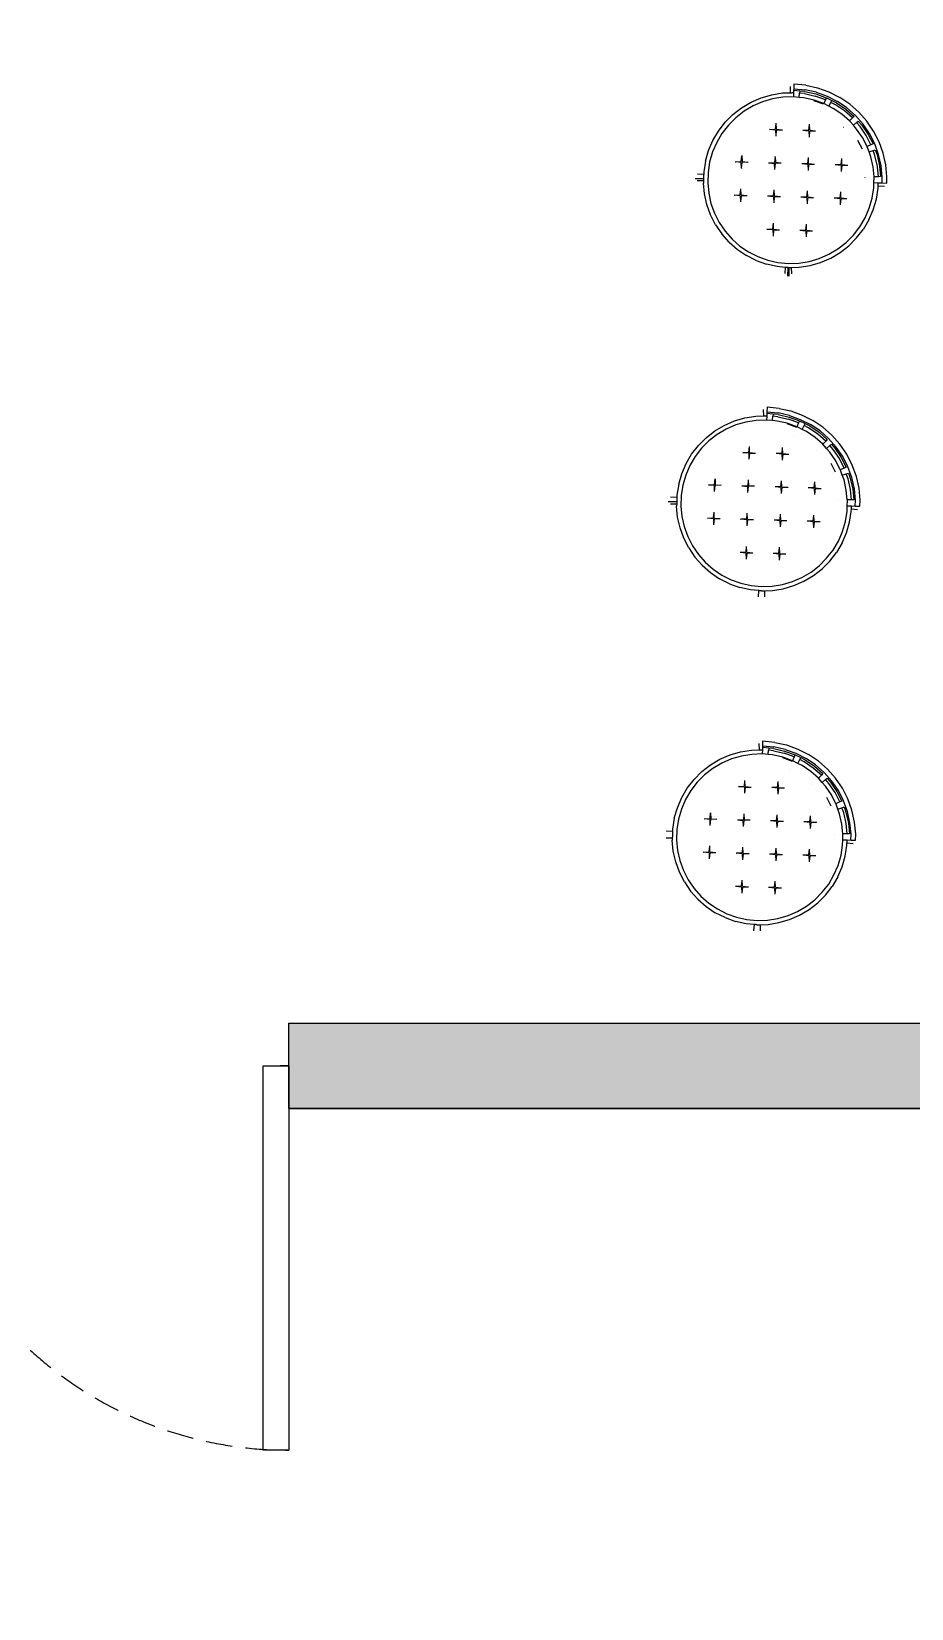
# Model space of a CAD drawing. Header units: millimetres. Extents: x -1966 to 205283, y -140015 to 7000.
# Drawn here: x 130923 to 132984, y -18510 to -14818 of the extents above; entities that cross this region are included whole.
import ezdxf

# ---------------------------------------------------------------- set-up
doc = ezdxf.new("R2010")
doc.units = ezdxf.units.MM
doc.header["$LTSCALE"] = 1000
doc.linetypes.add('HIDDEN4', pattern=[0.09375, 0.0625, -0.03125])
doc.layers.add('草图平面 03', color=7, linetype='Continuous')

# ---------------------------------------------------------------- blocks, each defined once
blk = doc.blocks.new('door-900')
blk.add_line((83036.3, -36717.7), (83056.3, -36717.7))
blk.add_lwpolyline([(83036.3, -35817.7), (83096.3, -35817.7), (83096.3, -36717.7), (83036.3, -36717.7)], close=True)
at = {"linetype": 'HIDDEN4'}
blk.add_arc((83036.3, -36717.7), 900, 0, 90, dxfattribs=at)

msp = doc.modelspace()

# ---------------------------------------------------------------- hatches: boundary and pattern name
h = msp.add_hatch()
h.set_pattern_fill('ANGLE', color=256)
h.set_pattern_definition([(0, (9325.0154, 0), (0, 3.4925), [2.54, -0.9525]), (90, (9325.0154, 0), (-3.4925, 2e-16), [2.54, -0.9525])])
h.paths.add_polyline_path([(123206.5, -24253.5), (122249, -22238.5), (122120.2, -22433.5), (123025.8, -24339.3), (123833.6, -26039.3), (124060, -26039.3), (124060, -25839.3), (123960, -25839.3)])
h.paths.add_polyline_path([(125598.4, -17339.3), (130625.8, -17339.3), (130625.8, -17139.5), (125270.3, -17139.3, -0.296365), (125075.4, -20839.3), (125319.2, -20839.3), (127525.8, -20839.3), (127525.8, -20639.3), (125443.5, -20639.3, 0.242962)])
h.paths.add_polyline_path([(129125.8, -20639.3), (128425.8, -20639.3), (128425.8, -20839.3), (128925.8, -20839.3), (128925.8, -20939.3), (129125.8, -20939.3)])
h.paths.add_polyline_path([(135025.8, -17039.3), (134825.8, -17039.3), (134825.8, -17139.3), (133685.8, -17139.3), (133685.8, -17199.3), (133625.8, -17199.3), (133625.8, -17139.3), (131525.8, -17139.3), (131525.8, -17339.3), (135025.8, -17339.3)])
h.paths.add_polyline_path([(120990.7, -15281.6), (123425.7, -12039.3), (123325.8, -11839.3), (120307.4, -15858.4), (120363.5, -15941.2), (120419.5, -16024, -0.002425), (120446.9, -16005.7)])
h.paths.add_polyline_path([(123525.7, -11839.3), (123425.7, -11839.3), (123325.8, -11839.3), (123425.7, -12039.3), (123525.7, -12039.3)])
h.paths.add_polyline_path([(135025.8, -11839.3), (134725.8, -11839.3), (134725.8, -12039.3), (134825.8, -12039.3), (134825.8, -12139.3), (135025.8, -12139.3)])

# ---------------------------------------------------------------- linework, layer by layer
for p, q in [((132700.8, -14960.9), (132700.7, -14946.2)), ((132708.2, -14951.6), (132708.1, -14955.5)), ((132708.5, -14940.9), (132708.2, -14951.6)), ((132708.2, -14951.6), (132735, -14954.1)), ((132708.5, -14940.7), (132708.5, -14940.9)), ((132736.7, -14943.3), (132708.5, -14940.7)), ((132736.7, -14943.3), (132764.3, -14949.4)), ((132764.3, -14949.4), (132790.8, -14959)), ((132586.3, -14996.2), (132608.5, -14983)), ((132608.5, -14983), (132632.1, -14972.8)), ((132635.5, -14982.2), (132613, -14991.9)), ((132632.1, -14972.8), (132656.8, -14965.6)), ((132659, -14975.3), (132635.5, -14982.2)), ((132656.8, -14965.6), (132682.2, -14961.5)), ((132683.2, -14971.5), (132659, -14975.3)), ((132682.2, -14961.5), (132700.8, -14960.9)), ((132707.6, -14970.7), (132683.2, -14971.5)), ((132700.8, -14960.9), (132701, -14960.9)), ((132701, -14960.9), (132701.7, -14960.9)), ((132701.7, -14960.9), (132702.8, -14960.8)), ((132702.8, -14960.8), (132704.2, -14960.8)), ((132704.2, -14960.8), (132705.8, -14960.7)), ((132705.8, -14960.7), (132707.9, -14960.7)), ((132707.9, -14960.7), (132707.6, -14970.7)), ((132721.2, -14971.9), (132707.6, -14970.7)), ((132708.1, -14955.5), (132707.9, -14960.7)), ((132722.7, -14956.9), (132708.1, -14955.5)), ((132721.2, -14971.9), (132722.2, -14962)), ((132732, -14972.9), (132721.2, -14971.9)), ((132722.7, -14956.9), (132722.2, -14962)), ((132733.6, -14963.1), (132722.2, -14962)), ((132734.4, -14958), (132722.7, -14956.9)), ((132755.9, -14978.3), (132732, -14972.9)), ((132733.6, -14963.1), (132758.7, -14968.6)), ((132734.4, -14958), (132760.1, -14963.7)), ((132761.2, -14960), (132735, -14954.1)), ((132778.4, -14987.9), (132755.5, -14979.7)), ((132778.6, -14986.4), (132755.9, -14978.3)), ((132782.6, -14977.2), (132758.7, -14968.6)), ((132760.1, -14963.7), (132784.6, -14972.5)), ((132761.2, -14960), (132786.5, -14969.1)), ((132782.6, -14977.2), (132778.6, -14986.4)), ((132779, -14986.5), (132778.6, -14986.4)), ((132790.8, -14992.5), (132779, -14986.5)), ((132784.6, -14972.5), (132782.6, -14977.2)), ((132784.6, -14972.5), (132785, -14972.6)), ((132785, -14972.6), (132797.7, -14979.1)), ((132786.5, -14969.1), (132810.5, -14981.2)), ((132790.8, -14959), (132816, -14971.8)), ((132790.8, -14992.5), (132795.4, -14983.7)), ((132795.4, -14983.7), (132797.7, -14979.1)), ((132805.9, -14989), (132795.4, -14983.7)), ((132797.7, -14979.1), (132808.5, -14984.6)), ((132827.2, -15003.4), (132805.9, -14989)), ((132808.5, -14984.6), (132830.3, -14999.4)), ((132832.7, -14996.3), (132810.5, -14981.2)), ((132839.4, -14987.6), (132816, -14971.8)), ((132860.6, -15006.3), (132839.4, -14987.6)), ((132547.8, -15030.2), (132566, -15012)), ((132572.6, -15019.5), (132555.3, -15036.8)), ((132566, -15012), (132586.3, -14996.2)), ((132591.9, -15004.4), (132572.6, -15019.5)), ((132613, -14991.9), (132591.9, -15004.4)), ((132771.6, -15005.9), (132771.6, -15006)), ((132800.8, -14997.6), (132790.8, -14992.5)), ((132821.1, -15011.4), (132800.8, -14997.6)), ((132838.9, -15027.1), (132821.1, -15011.4)), ((132846, -15020), (132827.2, -15003.4)), ((132830.3, -14999.4), (132849.6, -15016.3)), ((132852.9, -15014.1), (132832.7, -14996.3)), ((132846, -15020), (132838.9, -15027.1)), ((132849.6, -15016.3), (132846, -15020)), ((132870.7, -15034.2), (132852.9, -15014.1)), ((132879.4, -15027.5), (132860.6, -15006.3)), ((132519, -15072.7), (132532, -15050.6)), ((132540.3, -15056.2), (132527.9, -15077.3)), ((132532, -15050.6), (132547.8, -15030.2)), ((132555.3, -15036.8), (132540.3, -15056.2)), ((132652, -15047), (132651.7, -15047)), ((132652, -15047), (132665.7, -15046.4)), ((132665.6, -15048.4), (132652, -15047)), ((132665.6, -15048.4), (132666.2, -15062.5)), ((132665.7, -15046.4), (132667.1, -15032.8)), ((132667.6, -15048.5), (132666.2, -15062.5)), ((132667.1, -15032.8), (132667.1, -15032.5)), ((132667.7, -15046.5), (132667.1, -15032.8)), ((132667.6, -15048.5), (132681.3, -15047.9)), ((132667.7, -15046.5), (132681.3, -15047.9)), ((132681.3, -15047.9), (132681.7, -15047.9)), ((132730, -15049.4), (132729.6, -15049.4)), ((132743.7, -15048.8), (132730, -15049.4)), ((132743.6, -15050.8), (132730, -15049.4)), ((132743.6, -15050.8), (132744.2, -15064.5)), ((132743.7, -15048.8), (132745.1, -15035.2)), ((132745.6, -15050.8), (132744.2, -15064.5)), ((132745.1, -15035.2), (132745.1, -15034.8)), ((132745.7, -15048.8), (132745.1, -15035.2)), ((132745.6, -15050.8), (132759.3, -15050.3)), ((132745.7, -15048.8), (132759.3, -15050.3)), ((132759.3, -15050.3), (132759.6, -15050.3)), ((132825.3, -15042.6), (132825.2, -15042.7)), ((132839.5, -15027.5), (132838.9, -15027.1)), ((132848, -15037.2), (132839.5, -15027.5)), ((132848, -15037.2), (132855.5, -15030.6)), ((132855.7, -15045.9), (132848, -15037.2)), ((132855.5, -15030.6), (132859.4, -15027.2)), ((132863.6, -15039.7), (132855.5, -15030.6)), ((132869.5, -15066.1), (132855.7, -15045.9)), ((132859.4, -15027.2), (132867.6, -15036.6)), ((132878.1, -15061), (132863.6, -15039.7)), ((132867.6, -15036.6), (132882.5, -15058.4)), ((132885.8, -15056.4), (132870.7, -15034.2)), ((132889.3, -15083), (132878.1, -15061)), ((132895.3, -15050.8), (132879.4, -15027.5)), ((132882.5, -15058.4), (132894, -15080.9)), ((132898.1, -15080.3), (132885.8, -15056.4)), ((132908.1, -15076), (132895.3, -15050.8)), ((132501.6, -15121.1), (132508.8, -15096.4)), ((132508.8, -15096.4), (132519, -15072.7)), ((132518.2, -15099.7), (132511.4, -15123.3)), ((132527.9, -15077.3), (132518.2, -15099.7)), ((132744.2, -15064.5), (132744.2, -15064.8)), ((132869.2, -15092.8), (132858.8, -15072.4)), ((132861.7, -15096.4), (132861.7, -15096.5)), ((132880.1, -15087), (132869.5, -15066.1)), ((132889.3, -15083), (132880.1, -15087)), ((132880.6, -15087.9), (132880.1, -15087)), ((132884.9, -15099.7), (132880.6, -15087.9)), ((132884.9, -15099.7), (132894.3, -15096.4)), ((132888.9, -15110.9), (132884.9, -15099.7)), ((132894, -15080.9), (132889.3, -15083)), ((132894.3, -15096.4), (132899.1, -15094.6)), ((132898.5, -15108.1), (132894.3, -15096.4)), ((132907.2, -15105.6), (132898.1, -15080.3)), ((132899.1, -15094.6), (132903.5, -15106.7)), ((132917.7, -15102.5), (132908.1, -15076)), ((132501.6, -15121.1), (132497.6, -15146.5)), ((132511.4, -15123.3), (132507.6, -15147.5)), ((132571.4, -15122.6), (132571.7, -15122.6)), ((132571.7, -15122.6), (132585.4, -15122)), ((132585.3, -15124), (132571.7, -15122.6)), ((132585.9, -15137.7), (132585.3, -15124)), ((132585.4, -15122), (132586.8, -15108.4)), ((132585.9, -15137.7), (132587.3, -15124.1)), ((132585.9, -15137.7), (132585.9, -15138.1)), ((132586.8, -15108.1), (132586.8, -15108.4)), ((132586.8, -15108.4), (132587.4, -15122.1)), ((132601, -15123.5), (132587.3, -15124.1)), ((132587.4, -15122.1), (132601, -15123.5)), ((132601, -15123.5), (132601.3, -15123.5)), ((132649.3, -15125), (132649.7, -15125)), ((132649.7, -15125), (132663.3, -15124.4)), ((132649.7, -15125), (132663.3, -15126.4)), ((132664.8, -15110.8), (132663.3, -15124.4)), ((132663.9, -15140.1), (132663.3, -15126.4)), ((132663.9, -15140.1), (132665.3, -15126.5)), ((132664.8, -15110.8), (132664.8, -15110.4)), ((132664.8, -15110.8), (132665.3, -15124.5)), ((132679, -15125.9), (132665.3, -15124.5)), ((132679, -15125.9), (132665.3, -15126.5)), ((132679.3, -15125.9), (132679, -15125.9)), ((132727.6, -15127.3), (132727.3, -15127.3)), ((132741.3, -15126.8), (132727.6, -15127.3)), ((132741.3, -15128.8), (132727.6, -15127.3)), ((132741.3, -15126.8), (132742.7, -15113.1)), ((132741.3, -15128.8), (132741.8, -15142.4)), ((132743.3, -15128.8), (132741.8, -15142.4)), ((132742.7, -15113.1), (132742.7, -15112.8)), ((132743.3, -15126.8), (132742.7, -15113.1)), ((132743.3, -15126.8), (132756.9, -15128.2)), ((132743.3, -15128.8), (132756.9, -15128.2)), ((132756.9, -15128.2), (132757.3, -15128.2)), ((132805.6, -15129.7), (132805.3, -15129.7)), ((132819.3, -15129.1), (132805.6, -15129.7)), ((132819.2, -15131.1), (132805.6, -15129.7)), ((132819.2, -15131.1), (132819.8, -15144.8)), ((132819.3, -15129.1), (132820.7, -15115.5)), ((132821.2, -15131.2), (132819.8, -15144.8)), ((132820.7, -15115.5), (132820.7, -15115.1)), ((132821.3, -15129.2), (132820.7, -15115.5)), ((132821.2, -15131.2), (132834.9, -15130.6)), ((132821.3, -15129.2), (132834.9, -15130.6)), ((132834.9, -15130.6), (132835.2, -15130.6)), ((132894.3, -15134.8), (132888.9, -15110.9)), ((132896.5, -15157.9), (132894.3, -15134.8)), ((132904.2, -15133.3), (132898.5, -15108.1)), ((132903.5, -15106.7), (132909.3, -15132.5)), ((132906.5, -15157.5), (132904.2, -15133.3)), ((132913.1, -15131.8), (132907.2, -15105.6)), ((132909.3, -15132.5), (132911.6, -15157.3)), ((132915.6, -15158.6), (132913.1, -15131.8)), ((132923.9, -15130.1), (132917.7, -15102.5)), ((132926.6, -15158.2), (132923.9, -15130.1)), ((132477.4, -15161.6), (132497.2, -15161.5)), ((132482.3, -15166.6), (132497, -15166.5)), ((132497.5, -15152.3), (132482.8, -15151.3)), ((132497, -15166.5), (132496.8, -15172.3)), ((132499.3, -15197.9), (132496.8, -15172.3)), ((132497.1, -15164.5), (132497, -15165.6)), ((132497, -15165.6), (132497, -15166.3)), ((132497, -15166.3), (132497, -15166.5)), ((132497.2, -15161.5), (132497.1, -15163.1)), ((132497.1, -15163.1), (132497.1, -15164.5)), ((132497.3, -15157.3), (132497.2, -15161.5)), ((132497.4, -15154.3), (132497.3, -15155.7)), ((132497.3, -15155.7), (132497.3, -15157.3)), ((132497.5, -15152.3), (132497.4, -15152.5)), ((132497.4, -15152.5), (132497.4, -15153.2)), ((132497.4, -15153.2), (132497.4, -15154.3)), ((132497.6, -15146.5), (132497.5, -15152.3)), ((132507.6, -15147.5), (132506.8, -15171.9)), ((132506.8, -15171.9), (132509.2, -15196.3)), ((132663.9, -15140.4), (132663.9, -15140.1)), ((132741.8, -15142.4), (132741.8, -15142.8)), ((132819.8, -15144.8), (132819.8, -15145.1)), ((132875.9, -15159.9), (132875.9, -15159.8)), ((132895.9, -15183.7), (132896.3, -15171.5)), ((132896.3, -15171.5), (132896.6, -15159.2)), ((132896.3, -15171.5), (132906.2, -15171.8)), ((132906.5, -15157.5), (132896.5, -15157.9)), ((132896.6, -15159.2), (132896.5, -15157.9)), ((132906.1, -15175.4), (132906.2, -15173.9)), ((132906.2, -15171.8), (132915.2, -15172)), ((132906.2, -15173.9), (132906.2, -15171.8)), ((132911.6, -15157.3), (132906.5, -15157.5)), ((132915.2, -15172), (132915.6, -15158.6)), ((132915.2, -15172), (132926.2, -15172.4)), ((132926.2, -15172.4), (132926.6, -15158.2)), ((132504.9, -15223), (132499.3, -15197.9)), ((132509.2, -15196.3), (132514.5, -15220.2)), ((132569, -15200.6), (132569.3, -15200.6)), ((132569.3, -15200.6), (132583, -15200)), ((132583, -15202), (132569.3, -15200.6)), ((132583, -15200), (132584.4, -15186.4)), ((132583, -15202), (132583.6, -15215.7)), ((132585, -15202.1), (132583.6, -15215.7)), ((132584.4, -15186.4), (132584.5, -15186)), ((132585, -15200.1), (132584.4, -15186.4)), ((132585, -15200.1), (132598.6, -15201.5)), ((132585, -15202.1), (132598.6, -15201.5)), ((132598.6, -15201.5), (132599, -15201.5)), ((132646.6, -15202.9), (132647, -15202.9)), ((132647.3, -15202.9), (132647, -15202.9)), ((132661, -15202.4), (132647.3, -15202.9)), ((132660.9, -15204.4), (132647.3, -15202.9)), ((132660.9, -15204.4), (132661.5, -15218)), ((132661, -15202.4), (132662.4, -15188.7)), ((132662.9, -15204.4), (132661.5, -15218)), ((132662.4, -15188.7), (132662.4, -15188.4)), ((132663, -15202.4), (132662.4, -15188.7)), ((132662.9, -15204.4), (132676.6, -15203.8)), ((132663, -15202.4), (132676.6, -15203.8)), ((132676.6, -15203.8), (132677, -15203.8)), ((132725.3, -15205.3), (132724.9, -15205.3)), ((132739, -15204.7), (132725.3, -15205.3)), ((132738.9, -15206.7), (132725.3, -15205.3)), ((132738.9, -15206.7), (132739.5, -15220.4)), ((132739, -15204.7), (132740.4, -15191.1)), ((132740.9, -15206.8), (132739.5, -15220.4)), ((132740.4, -15191.1), (132740.4, -15190.8)), ((132741, -15204.8), (132740.4, -15191.1)), ((132740.9, -15206.8), (132754.6, -15206.2)), ((132741, -15204.8), (132754.6, -15206.2)), ((132754.6, -15206.2), (132754.9, -15206.2)), ((132803.2, -15207.7), (132802.9, -15207.6)), ((132816.9, -15207.1), (132803.2, -15207.7)), ((132816.9, -15209.1), (132803.2, -15207.7)), ((132816.9, -15207.1), (132818.3, -15193.5)), ((132816.9, -15209.1), (132817.4, -15222.8)), ((132818.9, -15209.1), (132817.4, -15222.8)), ((132818.3, -15193.5), (132818.3, -15193.1)), ((132818.9, -15207.1), (132818.3, -15193.5)), ((132818.9, -15207.1), (132832.5, -15208.5)), ((132818.9, -15209.1), (132832.5, -15208.5)), ((132832.5, -15208.5), (132832.9, -15208.6)), ((132885.3, -15231.4), (132892.1, -15207.9)), ((132892.1, -15207.9), (132895.9, -15183.7)), ((132894.7, -15234.8), (132901.9, -15210.1)), ((132901.9, -15210.1), (132905.9, -15184.6)), ((132905.9, -15184.6), (132906, -15178.9)), ((132906, -15178.7), (132906.1, -15177.9)), ((132906, -15178.9), (132906, -15178.7)), ((132906, -15178.9), (132920.7, -15179.9)), ((132906.1, -15176.8), (132906.1, -15175.4)), ((132906.1, -15177.9), (132906.1, -15176.8)), ((132513.7, -15247.2), (132504.9, -15223)), ((132525.4, -15270.1), (132513.7, -15247.2)), ((132514.5, -15220.2), (132522.9, -15243.2)), ((132522.9, -15243.2), (132534, -15265)), ((132583.6, -15215.7), (132583.5, -15216)), ((132661.5, -15218), (132661.5, -15218.4)), ((132661.5, -15218.7), (132661.5, -15218.4)), ((132739.5, -15220.4), (132739.5, -15220.7)), ((132817.4, -15222.8), (132817.4, -15223.1)), ((132875.6, -15253.9), (132885.3, -15231.4)), ((132884.5, -15258.4), (132894.7, -15234.8)), ((132525.4, -15270.1), (132539.9, -15291.4)), ((132534, -15265), (132547.8, -15285.3)), ((132547.8, -15285.3), (132564, -15303.6)), ((132645.7, -15280.9), (132645.3, -15280.9)), ((132659.3, -15280.3), (132645.7, -15280.9)), ((132659.3, -15282.3), (132645.7, -15280.9)), ((132659.3, -15280.3), (132660.8, -15266.7)), ((132659.3, -15282.3), (132659.9, -15296)), ((132661.3, -15282.4), (132659.9, -15296)), ((132660.8, -15266.7), (132660.8, -15266.4)), ((132661.3, -15280.4), (132660.8, -15266.7)), ((132661.3, -15280.4), (132675, -15281.8)), ((132661.3, -15282.4), (132675, -15281.8)), ((132675, -15281.8), (132675.3, -15281.8)), ((132722.9, -15283.3), (132722.6, -15283.3)), ((132736.6, -15282.7), (132722.9, -15283.3)), ((132736.5, -15284.7), (132722.9, -15283.3)), ((132736.5, -15284.7), (132737.1, -15298.4)), ((132736.6, -15282.7), (132738, -15269.1)), ((132738.5, -15284.7), (132737.1, -15298.4)), ((132738, -15269.1), (132738, -15268.7)), ((132738.6, -15282.7), (132738, -15269.1)), ((132738.5, -15284.7), (132752.2, -15284.2)), ((132738.6, -15282.7), (132752.2, -15284.2)), ((132752.2, -15284.2), (132752.6, -15284.2)), ((132848.2, -15294.4), (132863.2, -15275)), ((132855.7, -15301), (132871.4, -15280.6)), ((132863.2, -15275), (132875.6, -15253.9)), ((132884.5, -15258.4), (132871.4, -15280.6)), ((132557, -15310.7), (132539.9, -15291.4)), ((132557, -15310.7), (132576.3, -15327.7)), ((132564, -15303.6), (132582.4, -15319.8)), ((132582.4, -15319.8), (132602.7, -15333.5)), ((132659.9, -15296), (132659.9, -15296.4)), ((132737.1, -15298.4), (132737.1, -15298.7)), ((132811.5, -15326.7), (132830.9, -15311.7)), ((132817.2, -15335), (132837.5, -15319.2)), ((132830.9, -15311.7), (132848.2, -15294.4)), ((132837.5, -15319.2), (132855.7, -15301)), ((132576.3, -15327.7), (132597.6, -15342.2)), ((132620.6, -15353.8), (132597.6, -15342.2)), ((132602.7, -15333.5), (132624.5, -15344.6)), ((132620.6, -15353.8), (132644.8, -15362.5)), ((132624.5, -15344.6), (132647.6, -15352.9)), ((132647.6, -15352.9), (132671.5, -15358.2)), ((132671.5, -15358.2), (132695.8, -15360.5)), ((132720.3, -15359.7), (132744.5, -15355.8)), ((132744.5, -15355.8), (132768, -15349)), ((132746.7, -15365.6), (132771.4, -15358.4)), ((132768, -15349), (132790.5, -15339.2)), ((132771.4, -15358.4), (132795, -15348.1)), ((132790.5, -15339.2), (132811.5, -15326.7)), ((132795, -15348.1), (132817.2, -15335)), ((132669.9, -15368.1), (132644.8, -15362.5)), ((132688.4, -15369.8), (132669.9, -15368.1)), ((132688.4, -15369.8), (132687.5, -15384.5)), ((132688.7, -15369.8), (132688.4, -15369.8)), ((132689.4, -15369.9), (132688.7, -15369.8)), ((132690.5, -15370), (132689.4, -15369.9)), ((132691.9, -15370.1), (132690.5, -15370)), ((132693.4, -15370.3), (132691.9, -15370.1)), ((132695.5, -15370.5), (132693.4, -15370.3)), ((132694.9, -15390.3), (132695.5, -15370.5)), ((132695.5, -15370.5), (132697.7, -15370.4)), ((132695.8, -15360.5), (132720.3, -15359.7)), ((132697.7, -15370.4), (132699.2, -15370.4)), ((132697.8, -15390.2), (132697.7, -15370.4)), ((132699.2, -15370.4), (132700.6, -15370.3)), ((132700.6, -15370.3), (132701.7, -15370.3)), ((132701.7, -15370.3), (132702.5, -15370.3)), ((132702.5, -15370.3), (132702.7, -15370.2)), ((132702.7, -15370.2), (132721.3, -15369.6)), ((132702.7, -15370.2), (132702.8, -15385)), ((132721.3, -15369.6), (132746.7, -15365.6)), ((132569.3, -15729.4), (132594, -15722.2)), ((132594, -15722.2), (132619.4, -15718.1)), ((132620.4, -15728.1), (132596.2, -15731.9)), ((132619.4, -15718.1), (132638, -15717.5)), ((132644.9, -15727.3), (132620.4, -15728.1)), ((132638, -15717.5), (132637.9, -15702.8)), ((132638, -15717.5), (132638.3, -15717.5)), ((132638.3, -15717.5), (132639, -15717.5)), ((132639, -15717.5), (132640.1, -15717.5)), ((132640.1, -15717.5), (132641.5, -15717.4)), ((132641.5, -15717.4), (132643, -15717.4)), ((132643, -15717.4), (132645.2, -15717.3)), ((132645.2, -15717.3), (132644.9, -15727.3)), ((132658.4, -15728.5), (132644.9, -15727.3)), ((132645.3, -15712.1), (132645.2, -15717.3)), ((132645.4, -15708.3), (132645.3, -15712.1)), ((132659.9, -15713.5), (132645.3, -15712.1)), ((132645.8, -15697.5), (132645.4, -15708.3)), ((132645.4, -15708.3), (132672.2, -15710.8)), ((132645.8, -15697.3), (132645.8, -15697.5)), ((132673.9, -15699.9), (132645.8, -15697.3)), ((132658.4, -15728.5), (132659.4, -15718.6)), ((132659.9, -15713.5), (132659.4, -15718.6)), ((132670.8, -15719.7), (132659.4, -15718.6)), ((132671.6, -15714.6), (132659.9, -15713.5)), ((132670.8, -15719.7), (132695.9, -15725.3)), ((132671.6, -15714.6), (132697.4, -15720.3)), ((132698.4, -15716.6), (132672.2, -15710.8)), ((132673.9, -15699.9), (132701.5, -15706.1)), ((132719.8, -15733.8), (132695.9, -15725.3)), ((132697.4, -15720.3), (132721.9, -15729.1)), ((132698.4, -15716.6), (132723.7, -15725.7)), ((132701.5, -15706.1), (132728.1, -15715.6)), ((132723.7, -15725.7), (132747.7, -15737.8)), ((132728.1, -15715.6), (132753.3, -15728.4)), ((132776.7, -15744.2), (132753.3, -15728.4)), ((132503.2, -15768.6), (132523.5, -15752.8)), ((132529.2, -15761), (132509.8, -15776.1)), ((132523.5, -15752.8), (132545.7, -15739.7)), ((132550.2, -15748.6), (132529.2, -15761)), ((132545.7, -15739.7), (132569.3, -15729.4)), ((132572.7, -15738.8), (132550.2, -15748.6)), ((132596.2, -15731.9), (132572.7, -15738.8)), ((132669.2, -15729.6), (132658.4, -15728.5)), ((132693.1, -15734.9), (132669.2, -15729.6)), ((132715.6, -15744.5), (132692.7, -15736.3)), ((132715.9, -15743), (132693.1, -15734.9)), ((132708.9, -15762.5), (132708.8, -15762.7)), ((132719.8, -15733.8), (132715.9, -15743)), ((132716.2, -15743.1), (132715.9, -15743)), ((132728, -15749.1), (132716.2, -15743.1)), ((132721.9, -15729.1), (132719.8, -15733.8)), ((132721.9, -15729.1), (132722.2, -15729.2)), ((132722.2, -15729.2), (132734.9, -15735.7)), ((132728, -15749.1), (132732.6, -15740.3)), ((132738, -15754.2), (132728, -15749.1)), ((132732.6, -15740.3), (132734.9, -15735.7)), ((132743.1, -15745.6), (132732.6, -15740.3)), ((132734.9, -15735.7), (132745.7, -15741.2)), ((132758.3, -15768), (132738, -15754.2)), ((132764.4, -15760.1), (132743.1, -15745.6)), ((132745.7, -15741.2), (132767.6, -15756)), ((132769.9, -15752.9), (132747.7, -15737.8)), ((132783.2, -15776.6), (132764.4, -15760.1)), ((132767.6, -15756), (132786.8, -15772.9)), ((132790.1, -15770.7), (132769.9, -15752.9)), ((132797.9, -15762.9), (132776.7, -15744.2)), ((132816.6, -15784.1), (132797.9, -15762.9)), ((132469.3, -15807.2), (132485, -15786.8)), ((132492.5, -15793.4), (132477.6, -15812.8)), ((132485, -15786.8), (132503.2, -15768.6)), ((132509.8, -15776.1), (132492.5, -15793.4)), ((132602.9, -15803.1), (132604.4, -15789.4)), ((132604.4, -15789.4), (132604.4, -15789.1)), ((132604.9, -15803.1), (132604.4, -15789.4)), ((132680.9, -15805.4), (132682.3, -15791.8)), ((132682.3, -15791.8), (132682.3, -15791.4)), ((132682.9, -15805.5), (132682.3, -15791.8)), ((132776.2, -15783.7), (132758.3, -15768)), ((132762.5, -15799.3), (132762.4, -15799.3)), ((132783.2, -15776.6), (132776.2, -15783.7)), ((132776.7, -15784.1), (132776.2, -15783.7)), ((132785.2, -15793.8), (132776.7, -15784.1)), ((132786.8, -15772.9), (132783.2, -15776.6)), ((132785.2, -15793.8), (132792.8, -15787.2)), ((132792.9, -15802.5), (132785.2, -15793.8)), ((132807.9, -15790.8), (132790.1, -15770.7)), ((132792.8, -15787.2), (132796.6, -15783.9)), ((132800.8, -15796.4), (132792.8, -15787.2)), ((132796.6, -15783.9), (132804.9, -15793.2)), ((132815.3, -15817.6), (132800.8, -15796.4)), ((132804.9, -15793.2), (132819.7, -15815)), ((132823.1, -15813), (132807.9, -15790.8)), ((132832.5, -15807.4), (132816.6, -15784.1)), ((132446, -15853), (132456.2, -15829.3)), ((132465.1, -15833.9), (132455.4, -15856.4)), ((132456.2, -15829.3), (132469.3, -15807.2)), ((132477.6, -15812.8), (132465.1, -15833.9)), ((132589.3, -15803.6), (132588.9, -15803.6)), ((132589.3, -15803.6), (132602.9, -15803.1)), ((132602.9, -15805.1), (132589.3, -15803.6)), ((132602.9, -15805.1), (132603.5, -15819.1)), ((132604.9, -15805.1), (132603.5, -15819.1)), ((132604.9, -15803.1), (132618.6, -15804.5)), ((132604.9, -15805.1), (132618.6, -15804.5)), ((132618.6, -15804.5), (132618.9, -15804.5)), ((132667.2, -15806), (132666.9, -15806)), ((132680.9, -15805.4), (132667.2, -15806)), ((132680.8, -15807.4), (132667.2, -15806)), ((132680.8, -15807.4), (132681.4, -15821.1)), ((132682.8, -15807.5), (132681.4, -15821.1)), ((132681.4, -15821.1), (132681.4, -15821.4)), ((132682.8, -15807.5), (132696.5, -15806.9)), ((132682.9, -15805.5), (132696.5, -15806.9)), ((132696.5, -15806.9), (132696.9, -15806.9)), ((132806.7, -15822.7), (132792.9, -15802.5)), ((132806.5, -15849.5), (132796, -15829.1)), ((132817.4, -15843.6), (132806.7, -15822.7)), ((132826.5, -15839.6), (132815.3, -15817.6)), ((132819.7, -15815), (132831.2, -15837.5)), ((132835.3, -15837), (132823.1, -15813)), ((132831.2, -15837.5), (132826.5, -15839.6)), ((132845.4, -15832.6), (132832.5, -15807.4)), ((132844.4, -15862.2), (132835.3, -15837)), ((132855, -15859.2), (132845.4, -15832.6)), ((132438.9, -15877.7), (132446, -15853)), ((132455.4, -15856.4), (132448.6, -15879.9)), ((132522.6, -15878.7), (132524, -15865)), ((132524, -15864.7), (132524, -15865)), ((132524, -15865), (132524.6, -15878.7)), ((132602, -15867.4), (132600.6, -15881)), ((132602, -15867.4), (132602, -15867.1)), ((132602, -15867.4), (132602.6, -15881.1)), ((132678.5, -15883.4), (132680, -15869.8)), ((132680, -15869.8), (132680, -15869.4)), ((132680.5, -15883.4), (132680, -15869.8)), ((132756.5, -15885.7), (132757.9, -15872.1)), ((132757.9, -15872.1), (132757.9, -15871.8)), ((132758.5, -15885.8), (132757.9, -15872.1)), ((132798.9, -15853.1), (132798.9, -15853.1)), ((132826.5, -15839.6), (132817.4, -15843.6)), ((132817.8, -15844.5), (132817.4, -15843.6)), ((132822.1, -15856.4), (132817.8, -15844.5)), ((132822.1, -15856.4), (132831.5, -15853)), ((132826.2, -15867.6), (132822.1, -15856.4)), ((132831.5, -15891.5), (132826.2, -15867.6)), ((132831.5, -15853), (132836.3, -15851.3)), ((132835.8, -15864.8), (132831.5, -15853)), ((132841.4, -15889.9), (132835.8, -15864.8)), ((132836.3, -15851.3), (132840.7, -15863.3)), ((132840.7, -15863.3), (132846.5, -15889.1)), ((132850.3, -15888.5), (132844.4, -15862.2)), ((132861.2, -15886.7), (132855, -15859.2)), ((132434.7, -15908.9), (132420, -15907.9)), ((132434.6, -15912.3), (132434.5, -15913.9)), ((132434.7, -15909.8), (132434.6, -15910.9)), ((132434.6, -15910.9), (132434.6, -15912.3)), ((132434.9, -15903.2), (132434.7, -15908.9)), ((132434.7, -15908.9), (132434.7, -15909.1)), ((132434.7, -15909.1), (132434.7, -15909.8)), ((132438.9, -15877.7), (132434.9, -15903.2)), ((132444.8, -15904.1), (132444.1, -15928.6)), ((132448.6, -15879.9), (132444.8, -15904.1)), ((132508.6, -15879.2), (132508.9, -15879.2)), ((132508.9, -15879.2), (132522.6, -15878.7)), ((132522.6, -15880.7), (132508.9, -15879.2)), ((132523.1, -15894.3), (132522.6, -15880.7)), ((132523.1, -15894.3), (132524.6, -15880.7)), ((132523.1, -15894.3), (132523.1, -15894.7)), ((132524.6, -15878.7), (132538.2, -15880.1)), ((132538.2, -15880.1), (132524.6, -15880.7)), ((132538.2, -15880.1), (132538.6, -15880.1)), ((132586.6, -15881.6), (132586.9, -15881.6)), ((132586.9, -15881.6), (132600.6, -15881)), ((132586.9, -15881.6), (132600.5, -15883)), ((132601.1, -15896.7), (132600.5, -15883)), ((132601.1, -15896.7), (132602.5, -15883.1)), ((132601.1, -15897), (132601.1, -15896.7)), ((132616.2, -15882.5), (132602.5, -15883.1)), ((132616.2, -15882.5), (132602.6, -15881.1)), ((132616.5, -15882.5), (132616.2, -15882.5)), ((132664.9, -15884), (132664.5, -15884)), ((132678.5, -15883.4), (132664.9, -15884)), ((132678.5, -15885.4), (132664.9, -15884)), ((132678.5, -15885.4), (132679.1, -15899.1)), ((132680.5, -15885.4), (132679.1, -15899.1)), ((132679.1, -15899.1), (132679.1, -15899.4)), ((132680.5, -15883.4), (132694.2, -15884.8)), ((132680.5, -15885.4), (132694.2, -15884.8)), ((132694.2, -15884.8), (132694.5, -15884.9)), ((132742.8, -15886.3), (132742.5, -15886.3)), ((132756.5, -15885.7), (132742.8, -15886.3)), ((132756.5, -15887.7), (132742.8, -15886.3)), ((132756.5, -15887.7), (132757, -15901.4)), ((132758.5, -15887.8), (132757, -15901.4)), ((132757, -15901.4), (132757, -15901.8)), ((132758.5, -15885.8), (132772.1, -15887.2)), ((132758.5, -15887.8), (132772.1, -15887.2)), ((132772.1, -15887.2), (132772.5, -15887.2)), ((132833.7, -15914.5), (132831.5, -15891.5)), ((132843.7, -15914.1), (132841.4, -15889.9)), ((132846.5, -15889.1), (132848.9, -15913.9)), ((132852.9, -15915.2), (132850.3, -15888.5)), ((132863.9, -15914.9), (132861.2, -15886.7)), ((132414.6, -15918.2), (132434.4, -15918.2)), ((132419.5, -15923.2), (132434.3, -15923.2)), ((132434.3, -15923.2), (132434.1, -15928.9)), ((132436.5, -15954.5), (132434.1, -15928.9)), ((132434.4, -15919.7), (132434.3, -15921.1)), ((132434.3, -15921.1), (132434.3, -15922.2)), ((132434.3, -15922.2), (132434.3, -15922.9)), ((132434.3, -15922.9), (132434.3, -15923.2)), ((132434.5, -15913.9), (132434.4, -15918.2)), ((132434.4, -15918.2), (132434.4, -15919.7)), ((132444.1, -15928.6), (132446.4, -15952.9)), ((132520.3, -15956.6), (132521.7, -15943)), ((132521.7, -15943), (132521.7, -15942.7)), ((132522.3, -15956.7), (132521.7, -15943)), ((132598.2, -15959), (132599.6, -15945.4)), ((132599.6, -15945.4), (132599.6, -15945)), ((132600.2, -15959), (132599.6, -15945.4)), ((132676.2, -15961.3), (132677.6, -15947.7)), ((132677.6, -15947.7), (132677.6, -15947.4)), ((132678.2, -15961.4), (132677.6, -15947.7)), ((132755.6, -15950.1), (132755.6, -15949.7)), ((132813.1, -15916.5), (132813.1, -15916.5)), ((132829.3, -15964.5), (132833.1, -15940.3)), ((132833.1, -15940.3), (132833.5, -15928.1)), ((132833.5, -15928.1), (132833.9, -15915.8)), ((132833.5, -15928.1), (132843.5, -15928.4)), ((132843.7, -15914.1), (132833.7, -15914.5)), ((132833.9, -15915.8), (132833.7, -15914.5)), ((132839.1, -15966.7), (132843.1, -15941.2)), ((132843.1, -15941.2), (132843.3, -15935.5)), ((132843.3, -15933.5), (132843.4, -15932.1)), ((132843.3, -15934.6), (132843.3, -15933.5)), ((132843.3, -15935.3), (132843.3, -15934.6)), ((132843.3, -15935.5), (132843.3, -15935.3)), ((132843.3, -15935.5), (132857.9, -15936.5)), ((132843.4, -15930.5), (132843.5, -15928.4)), ((132843.4, -15932.1), (132843.4, -15930.5)), ((132843.5, -15928.4), (132852.5, -15928.6)), ((132848.9, -15913.9), (132843.7, -15914.1)), ((132852.5, -15928.6), (132852.9, -15915.2)), ((132852.5, -15928.6), (132863.2, -15929)), ((132863.2, -15929), (132863.4, -15929)), ((132863.4, -15929), (132863.9, -15914.9)), ((132442.2, -15979.6), (132436.5, -15954.5)), ((132450.9, -16003.8), (132442.2, -15979.6)), ((132446.4, -15952.9), (132451.8, -15976.8)), ((132451.8, -15976.8), (132460.1, -15999.9)), ((132506.2, -15957.2), (132506.6, -15957.2)), ((132506.6, -15957.2), (132520.3, -15956.6)), ((132520.2, -15958.6), (132506.6, -15957.2)), ((132520.2, -15958.6), (132520.8, -15972.3)), ((132522.2, -15958.7), (132520.8, -15972.3)), ((132520.8, -15972.3), (132520.8, -15972.6)), ((132522.2, -15958.7), (132535.9, -15958.1)), ((132522.3, -15956.7), (132535.9, -15958.1)), ((132535.9, -15958.1), (132536.2, -15958.1)), ((132583.9, -15959.5), (132584.2, -15959.6)), ((132584.5, -15959.6), (132584.2, -15959.6)), ((132598.2, -15959), (132584.5, -15959.6)), ((132598.2, -15961), (132584.5, -15959.6)), ((132598.2, -15961), (132598.8, -15974.7)), ((132598.8, -15974.7), (132598.7, -15975)), ((132598.7, -15975.3), (132598.7, -15975)), ((132600.2, -15961), (132598.8, -15974.7)), ((132600.2, -15959), (132613.8, -15960.5)), ((132600.2, -15961), (132613.8, -15960.5)), ((132613.8, -15960.5), (132614.2, -15960.5)), ((132662.5, -15961.9), (132662.2, -15961.9)), ((132676.2, -15961.3), (132662.5, -15961.9)), ((132676.1, -15963.3), (132662.5, -15961.9)), ((132676.1, -15963.3), (132676.7, -15977)), ((132678.1, -15963.4), (132676.7, -15977)), ((132676.7, -15977), (132676.7, -15977.4)), ((132678.1, -15963.4), (132691.8, -15962.8)), ((132678.2, -15961.4), (132691.8, -15962.8)), ((132691.8, -15962.8), (132692.2, -15962.8)), ((132740.5, -15964.3), (132740.1, -15964.3)), ((132754.2, -15963.7), (132740.5, -15964.3)), ((132754.1, -15965.7), (132740.5, -15964.3)), ((132754.1, -15965.7), (132754.7, -15979.4)), ((132754.2, -15963.7), (132755.6, -15950.1)), ((132756.1, -15965.8), (132754.7, -15979.4)), ((132754.7, -15979.4), (132754.7, -15979.7)), ((132756.2, -15963.8), (132755.6, -15950.1)), ((132756.1, -15965.8), (132769.8, -15965.2)), ((132756.2, -15963.8), (132769.8, -15965.2)), ((132769.8, -15965.2), (132770.1, -15965.2)), ((132822.5, -15988), (132829.3, -15964.5)), ((132831.9, -15991.4), (132839.1, -15966.7)), ((132462.6, -16026.8), (132450.9, -16003.8)), ((132460.1, -15999.9), (132471.2, -16021.7)), ((132471.2, -16021.7), (132485, -16041.9)), ((132596.6, -16037), (132598, -16023.3)), ((132598, -16023.3), (132598, -16023)), ((132598.6, -16037), (132598, -16023.3)), ((132800.4, -16031.6), (132812.8, -16010.5)), ((132821.7, -16015), (132808.7, -16037.2)), ((132812.8, -16010.5), (132822.5, -15988)), ((132821.7, -16015), (132831.9, -15991.4)), ((132462.6, -16026.8), (132477.1, -16048)), ((132494.2, -16067.3), (132477.1, -16048)), ((132485, -16041.9), (132501.3, -16060.2)), ((132501.3, -16060.2), (132519.6, -16076.4)), ((132582.9, -16037.6), (132582.6, -16037.5)), ((132596.6, -16037), (132582.9, -16037.6)), ((132596.5, -16039), (132582.9, -16037.6)), ((132596.5, -16039), (132597.1, -16052.6)), ((132598.5, -16039), (132597.1, -16052.6)), ((132597.1, -16052.6), (132597.1, -16053)), ((132598.5, -16039), (132612.2, -16038.4)), ((132598.6, -16037), (132612.2, -16038.4)), ((132612.2, -16038.4), (132612.5, -16038.5)), ((132660.2, -16039.9), (132659.8, -16039.9)), ((132673.8, -16039.3), (132660.2, -16039.9)), ((132673.8, -16041.3), (132660.2, -16039.9)), ((132673.8, -16039.3), (132675.2, -16025.7)), ((132673.8, -16041.3), (132674.4, -16055)), ((132675.8, -16041.4), (132674.4, -16055)), ((132674.4, -16055), (132674.4, -16055.3)), ((132675.2, -16025.7), (132675.3, -16025.3)), ((132675.8, -16039.4), (132675.2, -16025.7)), ((132675.8, -16039.4), (132689.5, -16040.8)), ((132675.8, -16041.4), (132689.5, -16040.8)), ((132689.5, -16040.8), (132689.8, -16040.8)), ((132768.1, -16068.3), (132785.4, -16051)), ((132774.7, -16075.8), (132792.9, -16057.6)), ((132785.4, -16051), (132800.4, -16031.6)), ((132792.9, -16057.6), (132808.7, -16037.2)), ((132494.2, -16067.3), (132513.5, -16084.3)), ((132513.5, -16084.3), (132534.8, -16098.8)), ((132519.6, -16076.4), (132539.9, -16090.2)), ((132539.9, -16090.2), (132561.7, -16101.3)), ((132705.2, -16105.6), (132727.7, -16095.8)), ((132727.7, -16095.8), (132748.8, -16083.3)), ((132732.3, -16104.7), (132754.4, -16091.6)), ((132748.8, -16083.3), (132768.1, -16068.3)), ((132754.4, -16091.6), (132774.7, -16075.8)), ((132557.8, -16110.4), (132534.8, -16098.8)), ((132557.8, -16110.4), (132582, -16119.1)), ((132561.7, -16101.3), (132584.8, -16109.5)), ((132607.1, -16124.7), (132582, -16119.1)), ((132584.8, -16109.5), (132608.7, -16114.8)), ((132625.7, -16126.4), (132607.1, -16124.7)), ((132608.7, -16114.8), (132633.1, -16117.1)), ((132625.7, -16126.4), (132624.7, -16141.1)), ((132625.9, -16126.5), (132625.7, -16126.4)), ((132626.6, -16126.5), (132625.9, -16126.5)), ((132627.7, -16126.6), (132626.6, -16126.5)), ((132629.1, -16126.8), (132627.7, -16126.6)), ((132630.6, -16126.9), (132629.1, -16126.8)), ((132632.8, -16127.1), (132630.6, -16126.9)), ((132632.8, -16127.1), (132634.9, -16127)), ((132633.1, -16117.1), (132657.6, -16116.3)), ((132634.9, -16127), (132636.5, -16127)), ((132636.5, -16127), (132637.9, -16126.9)), ((132637.9, -16126.9), (132639, -16126.9)), ((132639, -16126.9), (132639.7, -16126.9)), ((132639.7, -16126.9), (132639.9, -16126.9)), ((132639.9, -16126.9), (132658.5, -16126.3)), ((132639.9, -16126.9), (132640, -16141.6)), ((132657.6, -16116.3), (132681.7, -16112.4)), ((132658.5, -16126.3), (132683.9, -16122.2)), ((132681.7, -16112.4), (132705.2, -16105.6)), ((132683.9, -16122.2), (132708.6, -16115)), ((132708.6, -16115), (132732.3, -16104.7)), ((132583.8, -16504.1), (132609.2, -16500.1)), ((132609.2, -16500.1), (132627.8, -16499.5)), ((132627.8, -16499.5), (132627.7, -16484.8)), ((132627.8, -16499.5), (132628, -16499.5)), ((132628, -16499.5), (132628.7, -16499.4)), ((132628.7, -16499.4), (132629.8, -16499.4)), ((132629.8, -16499.4), (132631.2, -16499.4)), ((132631.2, -16499.4), (132632.8, -16499.3)), ((132632.8, -16499.3), (132634.9, -16499.2)), ((132634.9, -16499.2), (132634.6, -16509.2)), ((132635.1, -16494.1), (132634.9, -16499.2)), ((132635.2, -16490.2), (132635.1, -16494.1)), ((132649.7, -16495.5), (132635.1, -16494.1)), ((132635.5, -16479.2), (132635.2, -16490.2)), ((132635.2, -16490.2), (132662, -16492.7)), ((132663.7, -16481.9), (132635.5, -16479.2)), ((132648.2, -16510.5), (132649.2, -16500.6)), ((132649.7, -16495.5), (132649.2, -16500.6)), ((132660.6, -16501.6), (132649.2, -16500.6)), ((132661.4, -16496.5), (132649.7, -16495.5)), ((132660.6, -16501.6), (132685.7, -16507.2)), ((132661.4, -16496.5), (132687.1, -16502.3)), ((132688.2, -16498.5), (132662, -16492.7)), ((132663.7, -16481.9), (132691.3, -16488)), ((132687.1, -16502.3), (132711.6, -16511.1)), ((132688.2, -16498.5), (132713.5, -16507.6)), ((132691.3, -16488), (132717.9, -16497.5)), ((132717.9, -16497.5), (132743, -16510.3)), ((132493, -16550.5), (132513.3, -16534.7)), ((132513.3, -16534.7), (132535.5, -16521.6)), ((132540, -16530.5), (132518.9, -16543)), ((132535.5, -16521.6), (132559.1, -16511.3)), ((132562.5, -16520.7), (132540, -16530.5)), ((132559.1, -16511.3), (132583.8, -16504.1)), ((132586, -16513.9), (132562.5, -16520.7)), ((132610.2, -16510), (132586, -16513.9)), ((132634.6, -16509.2), (132610.2, -16510)), ((132648.2, -16510.5), (132634.6, -16509.2)), ((132659, -16511.5), (132648.2, -16510.5)), ((132682.9, -16516.8), (132659, -16511.5)), ((132705.4, -16526.4), (132682.5, -16518.2)), ((132705.7, -16525), (132682.9, -16516.8)), ((132709.6, -16515.8), (132685.7, -16507.2)), ((132709.6, -16515.8), (132705.7, -16525)), ((132706, -16525.1), (132705.7, -16525)), ((132717.8, -16531.1), (132706, -16525.1)), ((132711.6, -16511.1), (132709.6, -16515.8)), ((132711.6, -16511.1), (132712, -16511.2)), ((132712, -16511.2), (132724.7, -16517.7)), ((132713.5, -16507.6), (132737.5, -16519.8)), ((132717.8, -16531.1), (132722.4, -16522.2)), ((132727.8, -16536.2), (132717.8, -16531.1)), ((132722.4, -16522.2), (132724.7, -16517.7)), ((132732.9, -16527.6), (132722.4, -16522.2)), ((132724.7, -16517.7), (132735.5, -16523.1)), ((132748.1, -16549.9), (132727.8, -16536.2)), ((132754.2, -16542), (132732.9, -16527.6)), ((132735.5, -16523.1), (132757.3, -16537.9)), ((132759.7, -16534.9), (132737.5, -16519.8)), ((132766.4, -16526.2), (132743, -16510.3)), ((132757.3, -16537.9), (132776.6, -16554.9)), ((132779.9, -16552.6), (132759.7, -16534.9)), ((132787.7, -16544.8), (132766.4, -16526.2)), ((132459.1, -16589.1), (132474.8, -16568.8)), ((132482.3, -16575.4), (132467.3, -16594.7)), ((132474.8, -16568.8), (132493, -16550.5)), ((132499.6, -16558), (132482.3, -16575.4)), ((132518.9, -16543), (132499.6, -16558)), ((132592.7, -16585), (132594.1, -16571.4)), ((132594.1, -16571.4), (132594.1, -16571)), ((132594.7, -16585.1), (132594.1, -16571.4)), ((132670.7, -16587.4), (132672.1, -16573.7)), ((132672.1, -16573.7), (132672.1, -16573.4)), ((132672.7, -16587.4), (132672.1, -16573.7)), ((132698.7, -16544.5), (132698.6, -16544.6)), ((132766, -16565.6), (132748.1, -16549.9)), ((132773, -16558.5), (132754.2, -16542)), ((132773, -16558.5), (132766, -16565.6)), ((132766.5, -16566.1), (132766, -16565.6)), ((132775, -16575.8), (132766.5, -16566.1)), ((132776.6, -16554.9), (132773, -16558.5)), ((132775, -16575.8), (132782.5, -16569.2)), ((132782.7, -16584.4), (132775, -16575.8)), ((132797.7, -16572.8), (132779.9, -16552.6)), ((132782.5, -16569.2), (132786.4, -16565.8)), ((132790.6, -16578.3), (132782.5, -16569.2)), ((132786.4, -16565.8), (132794.6, -16575.1)), ((132806.4, -16566), (132787.7, -16544.8)), ((132794.6, -16575.1), (132809.5, -16597)), ((132812.8, -16595), (132797.7, -16572.8)), ((132822.3, -16589.4), (132806.4, -16566)), ((132435.8, -16634.9), (132446, -16611.3)), ((132446, -16611.3), (132459.1, -16589.1)), ((132467.3, -16594.7), (132454.9, -16615.8)), ((132579, -16585.6), (132578.7, -16585.6)), ((132579, -16585.6), (132592.7, -16585)), ((132592.7, -16587), (132579, -16585.6)), ((132592.7, -16587), (132593.2, -16601)), ((132594.7, -16587.1), (132593.2, -16601)), ((132594.7, -16585.1), (132608.3, -16586.5)), ((132594.7, -16587.1), (132608.3, -16586.5)), ((132608.3, -16586.5), (132608.7, -16586.5)), ((132657, -16587.9), (132656.7, -16587.9)), ((132670.7, -16587.4), (132657, -16587.9)), ((132670.6, -16589.4), (132657, -16587.9)), ((132670.6, -16589.4), (132671.2, -16603)), ((132672.6, -16589.4), (132671.2, -16603)), ((132671.2, -16603), (132671.2, -16603.4)), ((132672.6, -16589.4), (132686.3, -16588.8)), ((132672.7, -16587.4), (132686.3, -16588.8)), ((132686.3, -16588.8), (132686.6, -16588.8)), ((132752.3, -16581.2), (132752.2, -16581.3)), ((132796.5, -16604.7), (132782.7, -16584.4)), ((132796.3, -16631.4), (132785.8, -16611)), ((132805.1, -16599.6), (132790.6, -16578.3)), ((132807.2, -16625.6), (132796.5, -16604.7)), ((132816.3, -16621.5), (132805.1, -16599.6)), ((132809.5, -16597), (132821, -16619.5)), ((132825.1, -16618.9), (132812.8, -16595)), ((132835.1, -16614.5), (132822.3, -16589.4)), ((132844.7, -16641.1), (132835.1, -16614.5)), ((132428.6, -16659.7), (132435.8, -16634.9)), ((132445.2, -16638.3), (132438.4, -16661.8)), ((132454.9, -16615.8), (132445.2, -16638.3)), ((132512.4, -16660.6), (132513.8, -16647)), ((132513.8, -16646.6), (132513.8, -16647)), ((132513.8, -16647), (132514.4, -16660.7)), ((132591.8, -16649.3), (132590.4, -16663)), ((132591.8, -16649.3), (132591.8, -16649)), ((132591.8, -16649.3), (132592.4, -16663)), ((132669.7, -16651.7), (132669.7, -16651.4)), ((132788.7, -16635), (132788.7, -16635)), ((132816.3, -16621.5), (132807.2, -16625.6)), ((132807.6, -16626.5), (132807.2, -16625.6)), ((132811.9, -16638.3), (132807.6, -16626.5)), ((132811.9, -16638.3), (132821.3, -16634.9)), ((132815.9, -16649.5), (132811.9, -16638.3)), ((132821.3, -16673.4), (132815.9, -16649.5)), ((132821, -16619.5), (132816.3, -16621.5)), ((132821.3, -16634.9), (132826.1, -16633.2)), ((132825.5, -16646.7), (132821.3, -16634.9)), ((132834.2, -16644.2), (132825.1, -16618.9)), ((132831.2, -16671.8), (132825.5, -16646.7)), ((132826.1, -16633.2), (132830.5, -16645.3)), ((132830.5, -16645.3), (132836.3, -16671)), ((132840.1, -16670.4), (132834.2, -16644.2)), ((132850.9, -16668.7), (132844.7, -16641.1)), ((132424.6, -16685.1), (132424.5, -16690.8)), ((132428.6, -16659.7), (132424.6, -16685.1)), ((132434.6, -16686), (132433.9, -16710.5)), ((132438.4, -16661.8), (132434.6, -16686)), ((132498.4, -16661.2), (132498.7, -16661.2)), ((132498.7, -16661.2), (132512.4, -16660.6)), ((132512.3, -16662.6), (132498.7, -16661.2)), ((132512.9, -16676.3), (132512.3, -16662.6)), ((132512.9, -16676.3), (132514.3, -16662.7)), ((132512.9, -16676.3), (132512.9, -16676.6)), ((132528, -16662.1), (132514.3, -16662.7)), ((132514.4, -16660.7), (132528, -16662.1)), ((132528, -16662.1), (132528.4, -16662.1)), ((132576.3, -16663.5), (132576.7, -16663.5)), ((132576.7, -16663.5), (132590.4, -16663)), ((132576.7, -16663.5), (132590.3, -16665)), ((132590.9, -16678.6), (132590.3, -16665)), ((132590.9, -16678.6), (132592.3, -16665)), ((132590.9, -16679), (132590.9, -16678.6)), ((132606, -16664.4), (132592.3, -16665)), ((132606, -16664.4), (132592.4, -16663)), ((132606.3, -16664.4), (132606, -16664.4)), ((132654.6, -16665.9), (132654.3, -16665.9)), ((132668.3, -16665.3), (132654.6, -16665.9)), ((132668.3, -16667.3), (132654.6, -16665.9)), ((132668.3, -16665.3), (132669.7, -16651.7)), ((132668.3, -16667.3), (132668.8, -16681)), ((132670.3, -16667.4), (132668.8, -16681)), ((132668.8, -16681), (132668.8, -16681.3)), ((132670.3, -16665.4), (132669.7, -16651.7)), ((132670.3, -16665.4), (132683.9, -16666.8)), ((132670.3, -16667.4), (132683.9, -16666.8)), ((132683.9, -16666.8), (132684.3, -16666.8)), ((132732.6, -16668.3), (132732.3, -16668.3)), ((132746.3, -16667.7), (132732.6, -16668.3)), ((132746.2, -16669.7), (132732.6, -16668.3)), ((132746.2, -16669.7), (132746.8, -16683.4)), ((132746.3, -16667.7), (132747.7, -16654.1)), ((132748.2, -16669.7), (132746.8, -16683.4)), ((132746.8, -16683.4), (132746.8, -16683.7)), ((132747.7, -16654.1), (132747.7, -16653.7)), ((132748.3, -16667.7), (132747.7, -16654.1)), ((132748.2, -16669.7), (132761.9, -16669.1)), ((132748.3, -16667.7), (132761.9, -16669.1)), ((132761.9, -16669.1), (132762.3, -16669.2)), ((132823.5, -16696.4), (132821.3, -16673.4)), ((132833.5, -16696), (132831.2, -16671.8)), ((132836.3, -16671), (132838.6, -16695.8)), ((132842.7, -16697.2), (132840.1, -16670.4)), ((132853.6, -16696.8), (132850.9, -16668.7)), ((132409.3, -16705.2), (132424, -16705.1)), ((132424.5, -16690.8), (132409.8, -16689.9)), ((132424, -16705.1), (132423.9, -16710.8)), ((132426.3, -16736.5), (132423.9, -16710.8)), ((132424.1, -16704.1), (132424, -16704.9)), ((132424, -16704.9), (132424, -16705.1)), ((132424.2, -16700.1), (132424.1, -16701.6)), ((132424.1, -16701.6), (132424.1, -16703)), ((132424.1, -16703), (132424.1, -16704.1)), ((132424.3, -16695.8), (132424.2, -16700.1)), ((132424.4, -16694.3), (132424.3, -16695.8)), ((132424.5, -16691.1), (132424.4, -16691.8)), ((132424.4, -16691.8), (132424.4, -16692.9)), ((132424.4, -16692.9), (132424.4, -16694.3)), ((132424.5, -16690.8), (132424.5, -16691.1)), ((132433.9, -16710.5), (132436.2, -16734.9)), ((132510, -16738.6), (132511.5, -16725)), ((132511.5, -16725), (132511.5, -16724.6)), ((132512, -16738.6), (132511.5, -16725)), ((132802.9, -16698.5), (132802.9, -16698.4)), ((132819.1, -16746.4), (132822.9, -16722.3)), ((132822.9, -16722.3), (132823.3, -16710)), ((132823.3, -16710), (132823.6, -16697.8)), ((132823.3, -16710), (132833.2, -16710.3)), ((132833.5, -16696), (132823.5, -16696.4)), ((132823.6, -16697.8), (132823.5, -16696.4)), ((132828.9, -16748.6), (132832.9, -16723.2)), ((132832.9, -16723.2), (132833, -16717.5)), ((132833, -16717.2), (132833.1, -16716.5)), ((132833, -16717.5), (132833, -16717.2)), ((132833, -16717.5), (132847.7, -16718.4)), ((132833.1, -16714), (132833.2, -16712.5)), ((132833.1, -16715.4), (132833.1, -16714)), ((132833.1, -16716.5), (132833.1, -16715.4)), ((132833.2, -16710.3), (132842.3, -16710.6)), ((132833.2, -16712.5), (132833.2, -16710.3)), ((132838.6, -16695.8), (132833.5, -16696)), ((132842.3, -16710.6), (132842.7, -16697.2)), ((132842.3, -16710.6), (132853.2, -16710.9)), ((132853.2, -16710.9), (132853.6, -16696.8)), ((132432, -16761.6), (132426.3, -16736.5)), ((132440.7, -16785.8), (132432, -16761.6)), ((132436.2, -16734.9), (132441.6, -16758.8)), ((132441.6, -16758.8), (132449.9, -16781.8)), ((132496, -16739.1), (132496.4, -16739.2)), ((132496.4, -16739.2), (132510, -16738.6)), ((132510, -16740.6), (132496.4, -16739.2)), ((132510, -16740.6), (132510.6, -16754.3)), ((132512, -16740.6), (132510.6, -16754.3)), ((132510.6, -16754.3), (132510.6, -16754.6)), ((132512, -16738.6), (132525.7, -16740)), ((132512, -16740.6), (132525.7, -16740)), ((132525.7, -16740), (132526, -16740.1)), ((132573.6, -16741.5), (132574, -16741.5)), ((132574.3, -16741.5), (132574, -16741.5)), ((132588, -16740.9), (132574.3, -16741.5)), ((132587.9, -16742.9), (132574.3, -16741.5)), ((132587.9, -16742.9), (132588.5, -16756.6)), ((132588, -16740.9), (132589.4, -16727.3)), ((132589.9, -16743), (132588.5, -16756.6)), ((132588.5, -16756.6), (132588.5, -16757)), ((132588.5, -16757.3), (132588.5, -16757)), ((132589.4, -16727.3), (132589.4, -16727)), ((132590, -16741), (132589.4, -16727.3)), ((132589.9, -16743), (132603.6, -16742.4)), ((132590, -16741), (132603.6, -16742.4)), ((132603.6, -16742.4), (132604, -16742.4)), ((132652.3, -16743.9), (132651.9, -16743.9)), ((132666, -16743.3), (132652.3, -16743.9)), ((132665.9, -16745.3), (132652.3, -16743.9)), ((132665.9, -16745.3), (132666.5, -16759)), ((132666, -16743.3), (132667.4, -16729.7)), ((132667.9, -16745.3), (132666.5, -16759)), ((132666.5, -16759), (132666.5, -16759.3)), ((132667.4, -16729.7), (132667.4, -16729.3)), ((132668, -16743.3), (132667.4, -16729.7)), ((132667.9, -16745.3), (132681.6, -16744.8)), ((132668, -16743.3), (132681.6, -16744.8)), ((132681.6, -16744.8), (132681.9, -16744.8)), ((132730.3, -16746.2), (132729.9, -16746.2)), ((132743.9, -16745.6), (132730.3, -16746.2)), ((132743.9, -16747.6), (132730.3, -16746.2)), ((132743.9, -16745.6), (132745.3, -16732)), ((132743.9, -16747.6), (132744.5, -16761.3)), ((132744.5, -16761.3), (132744.4, -16761.7)), ((132745.9, -16747.7), (132744.5, -16761.3)), ((132745.3, -16732), (132745.4, -16731.7)), ((132745.9, -16745.7), (132745.3, -16732)), ((132745.9, -16745.7), (132759.6, -16747.1)), ((132745.9, -16747.7), (132759.6, -16747.1)), ((132759.6, -16747.1), (132759.9, -16747.1)), ((132812.3, -16770), (132819.1, -16746.4)), ((132821.7, -16773.3), (132828.9, -16748.6)), ((132452.4, -16808.7), (132440.7, -16785.8)), ((132449.9, -16781.8), (132461, -16803.6)), ((132790.2, -16813.6), (132802.6, -16792.5)), ((132811.5, -16797), (132798.4, -16819.2)), ((132802.6, -16792.5), (132812.3, -16770)), ((132811.5, -16797), (132821.7, -16773.3)), ((132452.4, -16808.7), (132466.9, -16830)), ((132461, -16803.6), (132474.8, -16823.8)), ((132484, -16849.3), (132466.9, -16830)), ((132474.8, -16823.8), (132491, -16842.2)), ((132572.7, -16819.5), (132572.3, -16819.5)), ((132586.4, -16818.9), (132572.7, -16819.5)), ((132586.3, -16820.9), (132572.7, -16819.5)), ((132586.3, -16820.9), (132586.9, -16834.6)), ((132586.4, -16818.9), (132587.8, -16805.3)), ((132588.3, -16821), (132586.9, -16834.6)), ((132586.9, -16834.6), (132586.9, -16834.9)), ((132587.8, -16805.3), (132587.8, -16804.9)), ((132588.4, -16819), (132587.8, -16805.3)), ((132588.3, -16821), (132602, -16820.4)), ((132588.4, -16819), (132602, -16820.4)), ((132602, -16820.4), (132602.3, -16820.4)), ((132649.9, -16821.8), (132649.6, -16821.8)), ((132663.6, -16821.2), (132649.9, -16821.8)), ((132663.6, -16823.2), (132649.9, -16821.8)), ((132663.6, -16821.2), (132665, -16807.6)), ((132663.6, -16823.2), (132664.1, -16836.9)), ((132665.5, -16823.3), (132664.1, -16836.9)), ((132665, -16807.6), (132665, -16807.3)), ((132665.6, -16821.3), (132665, -16807.6)), ((132665.5, -16823.3), (132679.2, -16822.7)), ((132665.6, -16821.3), (132679.2, -16822.7)), ((132679.2, -16822.7), (132679.6, -16822.7)), ((132757.9, -16850.3), (132775.2, -16832.9)), ((132775.2, -16832.9), (132790.2, -16813.6)), ((132782.7, -16839.5), (132798.4, -16819.2)), ((132484, -16849.3), (132503.3, -16866.3)), ((132491, -16842.2), (132509.4, -16858.4)), ((132503.3, -16866.3), (132524.6, -16880.7)), ((132509.4, -16858.4), (132529.7, -16872.1)), ((132529.7, -16872.1), (132551.5, -16883.2)), ((132664.1, -16836.9), (132664.1, -16837.3)), ((132717.5, -16877.8), (132738.5, -16865.3)), ((132738.5, -16865.3), (132757.9, -16850.3)), ((132744.2, -16873.6), (132764.5, -16857.7)), ((132764.5, -16857.7), (132782.7, -16839.5)), ((132547.6, -16892.4), (132524.6, -16880.7)), ((132547.6, -16892.4), (132571.8, -16901.1)), ((132551.5, -16883.2), (132574.6, -16891.5)), ((132596.9, -16906.7), (132571.8, -16901.1)), ((132574.6, -16891.5), (132598.5, -16896.8)), ((132615.4, -16908.4), (132596.9, -16906.7)), ((132598.5, -16896.8), (132622.9, -16899.1)), ((132615.4, -16908.4), (132614.5, -16923.1)), ((132615.7, -16908.4), (132615.4, -16908.4)), ((132616.4, -16908.5), (132615.7, -16908.4)), ((132617.5, -16908.6), (132616.4, -16908.5)), ((132618.9, -16908.7), (132617.5, -16908.6)), ((132620.4, -16908.8), (132618.9, -16908.7)), ((132622.6, -16909), (132620.4, -16908.8)), ((132622.6, -16909), (132624.7, -16909)), ((132622.9, -16899.1), (132647.3, -16898.3)), ((132624.7, -16909), (132626.3, -16908.9)), ((132626.3, -16908.9), (132627.6, -16908.9)), ((132627.6, -16908.9), (132628.8, -16908.8)), ((132628.8, -16908.8), (132629.5, -16908.8)), ((132629.5, -16908.8), (132629.7, -16908.8)), ((132629.7, -16908.8), (132648.3, -16908.2)), ((132629.7, -16908.8), (132629.8, -16923.5)), ((132647.3, -16898.3), (132671.5, -16894.4)), ((132648.3, -16908.2), (132673.7, -16904.1)), ((132671.5, -16894.4), (132695, -16887.5)), ((132673.7, -16904.1), (132698.4, -16896.9)), ((132695, -16887.5), (132717.5, -16877.8)), ((132698.4, -16896.9), (132722, -16886.7)), ((132722, -16886.7), (132744.2, -16873.6)), ((131525.8, -17339.3), (131525.8, -17139.3)), ((135025.8, -17339.3), (131525.8, -17339.3))]:
    msp.add_line(p, q)
at = {"layer": '草图平面 03'}
for p, q in [((131525.8, -17139.3), (134825.8, -17139.3)), ((131525.8, -17339.3), (133825.8, -17339.3))]:
    msp.add_line(p, q, dxfattribs=at)

# ---------------------------------------------------------------- block references
at = {"rotation": 180}
msp.add_blockref('door-900', (214562.1, -53957), dxfattribs=at)

doc.saveas('drawing.dxf')
